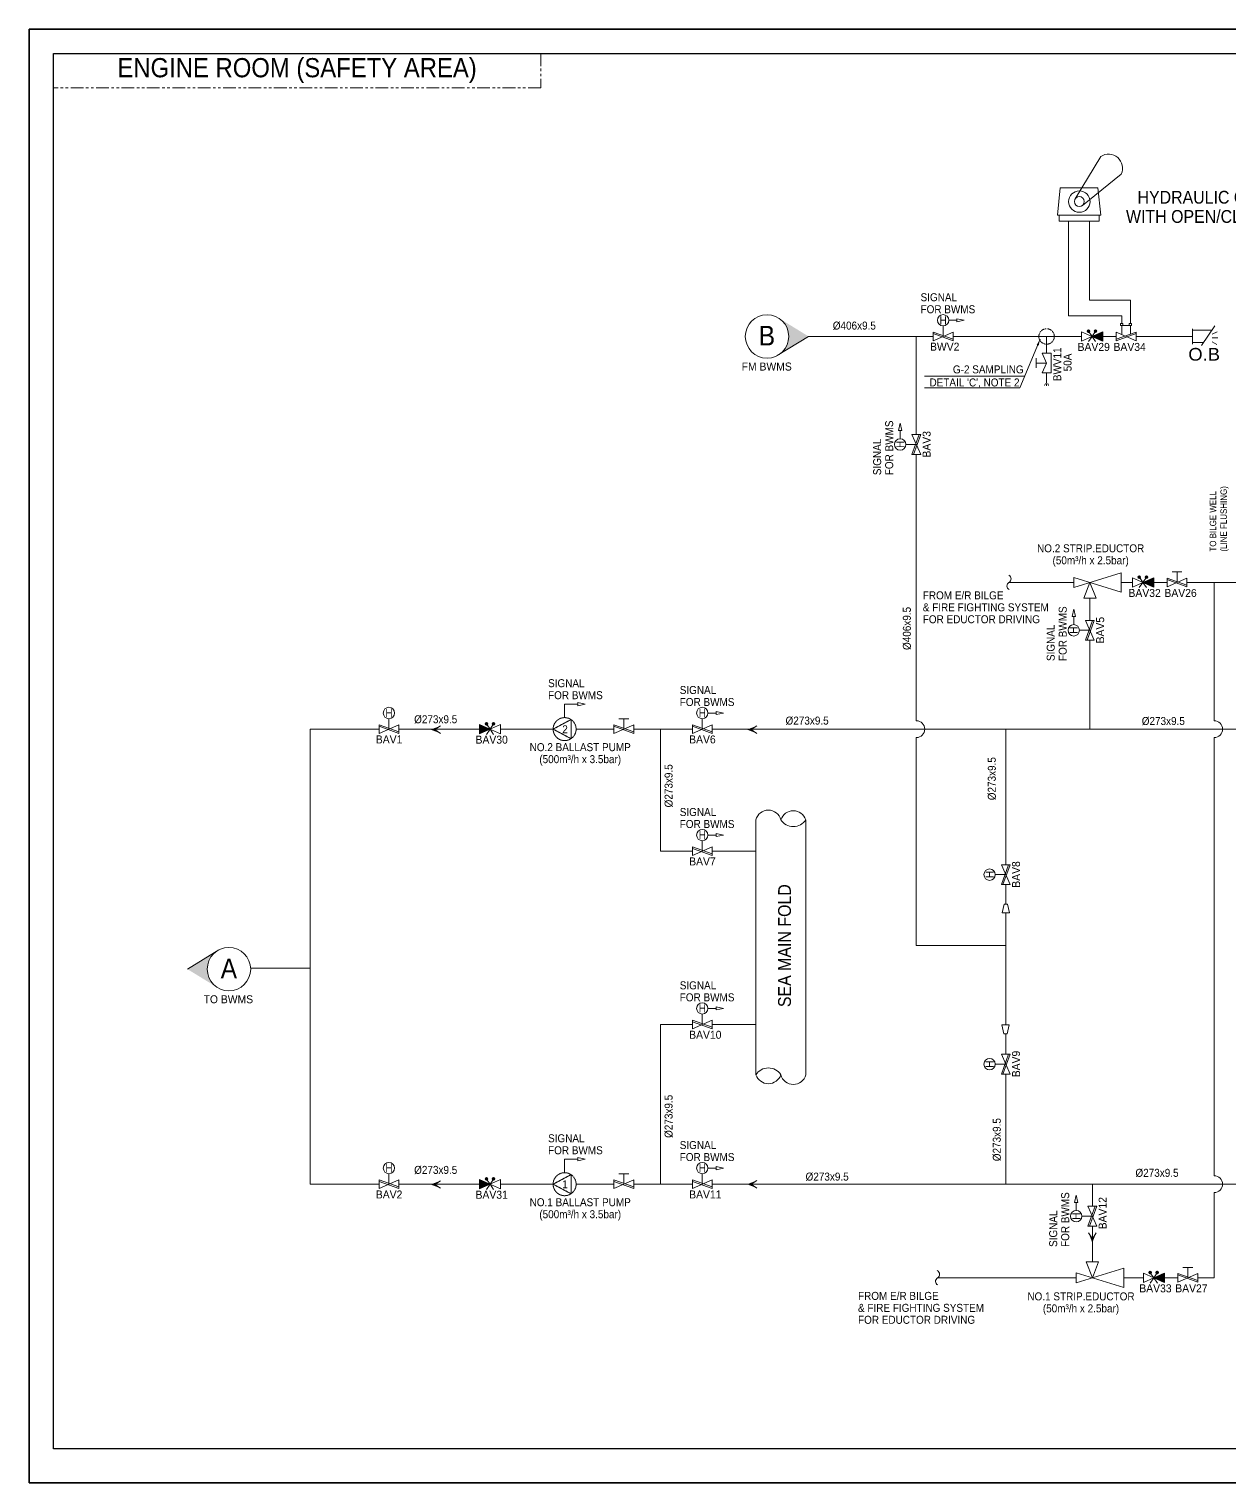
# Model space of a CAD drawing. Extents: x -553847 to 4496999, y 514150 to 878882.
# Drawn here: x 4295572 to 4333089, y 773562 to 818990 of the extents above; entities that cross this region are included whole.
import ezdxf

# ---------------------------------------------------------------- set-up
doc = ezdxf.new("R2010")
doc.units = 0
doc.header["$LTSCALE"] = 25
doc.header["$MEASUREMENT"] = 0
doc.linetypes.add('DASHED', pattern=[0.75, 0.5, -0.25])
doc.linetypes.add('PHANTOM2', pattern=[31.75, 15.875, -3.175, 3.175, -3.175, 3.175, -3.175])
doc.layers.get('0').update_dxf_attribs({"linetype": 'CONTINUOUS', "lineweight": 9})
doc.layers.add('0.1 Defpoints', color=7, linetype='CONTINUOUS', plot=False)
doc.layers.add('0.2 Dwg sheet', color=7, linetype='CONTINUOUS')
doc.layers.add('0.3 Text', color=7, linetype='CONTINUOUS')
for name, color, linetype, lineweight in [('0.5 Dim', 1, 'CONTINUOUS', 9), ('1.1 Y_Pipe', 7, 'CONTINUOUS', 13), ('1.2 Y_Equip', 7, 'DASHED', 15), ('1.7 Signal', 6, 'ZIGZAG', 9), ('1.9 Arrow', 1, 'CONTINUOUS', 9)]:
    doc.layers.add(name, color=color, linetype=linetype, lineweight=lineweight)
doc.styles.get("Standard").update_dxf_attribs({"font": '', "width": 0.95, "height": 250})
doc.styles.get('Standard').set_extended_font_data('Gulim')
doc.linetypes.add('ZIGZAG', pattern='A,0.0001,-0.2,[131,ltypeshp.shx,S=0.2,R=0,X=-0.2,Y=0],-0.4,[131,ltypeshp.shx,S=0.2,R=180,X=0.2,Y=0],-0.2', length=0.8001)
doc.dimstyles.new('TC50', dxfattribs={"dimtxt": 250, "dimasz": 200, "dimexe": 100, "dimexo": 100, "dimgap": 100, "dimtad": 1, "dimtoh": 1, "dimdec": 0, "dimrnd": 0.0005, "dimzin": 9, "dimdsep": 46, "dimtxsty": 'Standard', "dimcen": -3.5, "dimclrd": 1, "dimclre": 1, "dimazin": 2, "dimtfac": 0.6, "dimtdec": 0, "dimtmove": 0, "dimatfit": 3, "dimfxl": 4, "dimtolj": 1, "dimlwd": 15, "dimlwe": 15, "dimarcsym": 0})

# ---------------------------------------------------------------- blocks, each defined once
blk = doc.blocks.new('양식 51-Q-02-08')
at = {"layer": '0.1 Defpoints'}
blk.add_lwpolyline([(-2677005, 1033560), (-2613196, 1033560), (-2613196, 988132), (-2677005, 988132)], close=True, dxfattribs=at)
at = {"layer": '0.2 Dwg sheet'}
blk.add_lwpolyline([(-2613953, 989196), (-2676245, 989196), (-2676245, 1032800), (-2613953, 1032800)], close=True, dxfattribs=at)

msp = doc.modelspace()

# ---------------------------------------------------------------- hatches: boundary and pattern name
at = {"layer": '1.1 Y_Pipe', "linetype": 'Continuous', "ltscale": 30}
h = msp.add_hatch(dxfattribs=at)
h.set_pattern_fill('ANSI31', color=256, scale=1.072502)
h.set_pattern_definition([(45, (4248202.53085, 457499.27316), (-0.094796635586, 0.094796635586), [])])
h.paths.add_polyline_path([(4319014, 808829.2, 0.5309324), (4319001.1, 809953.7), (4319925, 809387.1)])
at = {"layer": '1.1 Y_Pipe'}
for points in [[(4329107.2, 809531.9), (4328781.2, 809387.1), (4329107.2, 809242.4)], [(4330697.9, 801844.5), (4330371.9, 801699.7), (4330697.9, 801555)], [(4309646.6, 797260.6), (4309972.6, 797115.8), (4309646.6, 796971.1)], [(4309646.6, 783040.9), (4309972.6, 782896.2), (4309646.6, 782751.4)], [(4331036.1, 780116), (4330710.1, 779971.2), (4331036.1, 779826.5)]]:
    msp.add_hatch(color=256, dxfattribs=at).paths.add_polyline_path(points)
at = {"layer": '1.1 Y_Pipe', "linetype": 'Continuous', "ltscale": 30}
h = msp.add_hatch(dxfattribs=at)
h.set_pattern_fill('ANSI31', color=256, scale=1.072502, angle=-180)
h.set_pattern_definition([(225, (4372241.4973, 1141504.26776), (0.094796635586, -0.094796635586), [])])
h.paths.add_polyline_path([(4301430, 790174.3, 0.5309324), (4301442.9, 789049.8), (4300519, 789616.4)])
h = msp.add_hatch(color=256, dxfattribs=at)
h.paths.add_polyline_path([(4328791, 781062.1), (4328791, 781189.7), (4328673.5, 781373.1)])
h.paths.add_polyline_path([(4328791, 781062.1), (4328908.4, 781373.1), (4328791, 781189.7)])
at = {"layer": '1.9 Arrow'}
h = msp.add_hatch(color=256, dxfattribs=at)
h.paths.add_polyline_path([(4308117.6, 797101.1), (4308245.2, 797101.1), (4308428.6, 797218.6)])
h.paths.add_polyline_path([(4308117.6, 797101.1), (4308428.6, 796983.7), (4308245.2, 797101.1)])
h = msp.add_hatch(color=256, dxfattribs=at)
h.paths.add_polyline_path([(4318001.6, 797101.1), (4318129.2, 797101.1), (4318312.5, 797218.6)])
h.paths.add_polyline_path([(4318001.6, 797101.1), (4318312.5, 796983.7), (4318129.2, 797101.1)])
h = msp.add_hatch(color=256, dxfattribs=at)
h.paths.add_polyline_path([(4308117.6, 782887.2), (4308245.2, 782887.2), (4308428.6, 783004.7)])
h.paths.add_polyline_path([(4308117.6, 782887.2), (4308428.6, 782769.8), (4308245.2, 782887.2)])
h = msp.add_hatch(color=256, dxfattribs=at)
h.paths.add_polyline_path([(4318001.6, 782894.4), (4318129.2, 782894.4), (4318312.5, 783011.8)])
h.paths.add_polyline_path([(4318001.6, 782894.4), (4318312.5, 782776.9), (4318129.2, 782894.4)])

# ---------------------------------------------------------------- linework, layer by layer
at = {"layer": '0.1 Defpoints', "color": 4, "linetype": 'ByBlock'}
msp.add_lwpolyline([(4295572.2, 773562.1), (4359381.2, 773562.1), (4359381.2, 818990), (4295572.2, 818990)], close=True, dxfattribs=at)
at = {"layer": '0.3 Text', "linetype": 'Continuous', "ltscale": 30}
for p, q in [((4329107.2, 809531.9), (4329107.2, 809242.4)), ((4330697.9, 801844.5), (4330697.9, 801555)), ((4309646.6, 797260.6), (4309646.6, 796971.1)), ((4309646.6, 783040.9), (4309646.6, 782751.4)), ((4331036.1, 780116), (4331036.1, 779826.5))]:
    msp.add_line(p, q, dxfattribs=at)
at = {"layer": '0.5 Dim', "color": 1}
msp.add_line((4326681.4, 808145.9), (4323552.4, 808145.9), dxfattribs=at)
at = {"layer": '0.5 Dim', "color": 1, "linetype": 'PHANTOM2', "lineweight": 9, "ltscale": 0.3}
msp.add_circle((4327362.3, 809385.3), 241.6, dxfattribs=at)
at = {"layer": '1.1 Y_Pipe', "linetype": 'Continuous', "ltscale": 30}
for p, q in [((4329054.2, 815007.9), (4328252.5, 813680.8)), ((4329694.4, 814456.7), (4328482.4, 813479.9)), ((4327702.7, 813173.2), (4327790.4, 814032.4)), ((4327790.4, 814032.4), (4328963.8, 814032.4)), ((4329051.6, 813173.2), (4328963.8, 814032.4)), ((4329051.6, 813173.2), (4327702.7, 813173.2)), ((4327754.8, 813173.2), (4327754.8, 812988.5)), ((4329000.1, 813173.2), (4329000.1, 812988.5)), ((4327754.8, 812988.5), (4328999.7, 812988.5)), ((4328049.4, 810034.6), (4328049.4, 812988.5)), ((4328707.2, 810514.7), (4328707.2, 812990.3)), ((4329978.6, 810514.7), (4328707.2, 810514.7)), ((4329978.6, 809794.7), (4329978.6, 810514.7)), ((4329708.7, 810034.6), (4328049.4, 810034.6)), ((4329708.7, 809794.7), (4329708.7, 810034.6)), ((4329708.7, 809448), (4329708.7, 809732.1)), ((4329943, 809732.1), (4329744.3, 809732.1)), ((4329978.6, 809461.2), (4329978.6, 809732.1)), ((4319925, 809387.1), (4318948.5, 808789.1)), ((4328209.1, 801544.4), (4329693.5, 802001.3)), ((4329693.5, 801398.2), (4328209.1, 801855.1)), ((4328209.1, 801544.4), (4328209.1, 801855.1)), ((4329693.5, 801398.2), (4329693.5, 802001.3)), ((4328713.8, 801699.7), (4328520.8, 801204.1)), ((4328906.8, 801204.1), (4328713.8, 801699.7)), ((4328906.8, 801204.1), (4328520.8, 801204.1)), ((4328713.8, 801204.1), (4328713.8, 800512.9)), ((4309646.6, 797115.8), (4307124.5, 797115.8)), ((4310298.7, 797115.8), (4311944.9, 797115.8)), ((4312663.3, 797115.8), (4313620.4, 797115.8)), ((4313620.4, 797115.8), (4313843.3, 797115.8)), ((4300519, 789616.4), (4301495.6, 790214.4)), ((4309646.6, 782896.2), (4307124.5, 782896.2)), ((4310298.7, 782896.2), (4311944.9, 782896.2)), ((4312663.3, 782896.2), (4313620.4, 782896.2)), ((4313620.4, 782896.2), (4313843.3, 782896.2)), ((4328791, 782896.2), (4328791, 782205)), ((4328673.5, 781373.1), (4328791, 781189.7)), ((4328791, 781585.7), (4328791, 780466.9)), ((4328908.4, 781373.1), (4328791, 781189.7)), ((4328984, 780466.9), (4328598, 780466.9)), ((4328791, 779971.2), (4328598, 780466.9)), ((4328984, 780466.9), (4328791, 779971.2)), ((4329770.7, 780272.8), (4328286.3, 779815.9)), ((4328286.3, 780126.6), (4329770.7, 779669.7)), ((4328286.3, 780126.6), (4328286.3, 779815.9)), ((4329770.7, 780272.8), (4329770.7, 779669.7))]:
    msp.add_line(p, q, dxfattribs=at)
at = {"layer": '1.1 Y_Pipe'}
for p, q in [((4324128.5, 809387.1), (4324128.5, 809713.3)), ((4328455.2, 809242.4), (4328455.2, 809531.9)), ((4328455.2, 809531.9), (4329107.2, 809242.4)), ((4329107.2, 809531.9), (4328455.2, 809242.4)), ((4328670, 809592.4), (4328626.8, 809547.5)), ((4328685.7, 809588.7), (4328631.1, 809532)), ((4328697.3, 809580.8), (4328639.4, 809520.6)), ((4328705.7, 809569.4), (4328651.1, 809512.7)), ((4328710, 809553.9), (4328666.8, 809509)), ((4328889.3, 809596), (4328846, 809551.1)), ((4328905, 809592.3), (4328850.4, 809535.6)), ((4328916.6, 809584.4), (4328858.7, 809524.2)), ((4328925, 809573), (4328870.3, 809516.3)), ((4328929.3, 809557.5), (4328886, 809512.6)), ((4331918.8, 809626.2), (4331918.8, 809148)), ((4332520.9, 809578.5), (4331918.8, 809578.5)), ((4332614.7, 809719.2), (4332205.1, 809104.7)), ((4332530.6, 809459.1), (4332693.9, 809530.5)), ((4323818.8, 809249.6), (4323818.8, 809524.6)), ((4324438.2, 809524.6), (4323818.8, 809249.6)), ((4323818.8, 809524.6), (4324438.2, 809302.7)), ((4323818.8, 809475.1), (4324438.2, 809249.6)), ((4324438.2, 809249.6), (4324438.2, 809524.6)), ((4327362.3, 808865), (4327362.3, 809385.3)), ((4328781.2, 809387.1), (4328668.4, 809223.5)), ((4328781.2, 809387.1), (4328692.1, 809516.3)), ((4328781.2, 809387.1), (4328870.3, 809516.3)), ((4328781.2, 809387.1), (4328894, 809223.5)), ((4329536.1, 809249.6), (4329536.1, 809524.6)), ((4329536.1, 809524.6), (4330155.5, 809249.6)), ((4330155.5, 809524.6), (4329536.1, 809302.7)), ((4330155.5, 809475.1), (4329536.1, 809249.6)), ((4330155.5, 809249.6), (4330155.5, 809524.6)), ((4331918.8, 809194.1), (4332264.6, 809194.1)), ((4332530.6, 809339.5), (4332709.9, 809339.5)), ((4332530.6, 809220), (4332683.7, 809132.7)), ((4327036.1, 808710.1), (4327036.1, 808400.4)), ((4327224.8, 808865), (4327362.3, 808555.3)), ((4327224.8, 808865), (4327499.8, 808865)), ((4327499.8, 808865), (4327499.8, 808245.6)), ((4327362.3, 808555.3), (4327036.1, 808555.3)), ((4327224.8, 808245.6), (4327362.3, 808555.3)), ((4327499.8, 808245.6), (4327224.8, 808245.6)), ((4327362.3, 807934.8), (4327362.3, 808245.6)), ((4327324.6, 807915.4), (4327299.8, 807847.9)), ((4327362.3, 807915.8), (4327362.3, 807847.2)), ((4327400, 807915.4), (4327424.8, 807847.9)), ((4323291.7, 806011), (4322965.5, 806011)), ((4323429.2, 806320.7), (4323154.2, 806320.7)), ((4323154.2, 806320.7), (4323429.2, 805701.3)), ((4323154.2, 805701.3), (4323376.1, 806320.7)), ((4323203.7, 805701.3), (4323429.2, 806320.7)), ((4323429.2, 805701.3), (4323154.2, 805701.3)), ((4330045.8, 801555), (4330045.8, 801844.5)), ((4330045.8, 801844.5), (4330697.9, 801555)), ((4330697.9, 801844.5), (4330045.8, 801555)), ((4330260.7, 801905), (4330217.4, 801860.1)), ((4330276.3, 801901.3), (4330221.7, 801844.6)), ((4330288, 801893.4), (4330230.1, 801833.2)), ((4330296.3, 801882), (4330241.7, 801825.3)), ((4330300.7, 801866.5), (4330257.4, 801821.6)), ((4330371.9, 801699.7), (4330282.7, 801829)), ((4330371.9, 801699.7), (4330461, 801828.9)), ((4330479.9, 801908.6), (4330436.7, 801863.7)), ((4330495.6, 801904.9), (4330441, 801848.2)), ((4330507.3, 801897), (4330449.3, 801836.9)), ((4330515.6, 801885.7), (4330461, 801828.9)), ((4330519.9, 801870.1), (4330476.7, 801825.2)), ((4331126.7, 801562.2), (4331126.7, 801837.2)), ((4331746.1, 801837.2), (4331126.7, 801562.2)), ((4331126.7, 801837.2), (4331746.1, 801615.3)), ((4331281.6, 802025.9), (4331591.3, 802025.9)), ((4331436.4, 801699.7), (4331436.4, 802025.9)), ((4331746.1, 801562.2), (4331746.1, 801837.2)), ((4330371.9, 801699.7), (4330259, 801536.2)), ((4330371.9, 801699.7), (4330484.7, 801536.1)), ((4331126.7, 801787.7), (4331746.1, 801562.2)), ((4328851.3, 800512.9), (4328576.3, 800512.9)), ((4328576.3, 800512.9), (4328851.3, 799893.5)), ((4328576.3, 799893.5), (4328798.2, 800512.9)), ((4328625.8, 799893.5), (4328851.3, 800512.9)), ((4328713.8, 800203.2), (4328387.6, 800203.2)), ((4328851.3, 799893.5), (4328576.3, 799893.5)), ((4306814.8, 797115.8), (4306814.8, 797442)), ((4310298.7, 797260.6), (4309646.6, 796971.1)), ((4309646.6, 797260.6), (4310298.7, 796971.1)), ((4309861.4, 797321.1), (4309818.2, 797276.2)), ((4309877.1, 797317.4), (4309822.5, 797260.7)), ((4309888.8, 797309.5), (4309830.9, 797249.3)), ((4309897.1, 797298.1), (4309842.5, 797241.4)), ((4309901.4, 797282.6), (4309858.2, 797237.7)), ((4310080.7, 797324.7), (4310037.5, 797279.8)), ((4310096.4, 797321), (4310041.8, 797264.3)), ((4310108, 797313.1), (4310050.1, 797252.9)), ((4310116.4, 797301.7), (4310061.8, 797245)), ((4310120.7, 797286.2), (4310077.5, 797241.3)), ((4310298.7, 796971.1), (4310298.7, 797260.6)), ((4313998.2, 797442), (4314307.9, 797442)), ((4314153, 797115.8), (4314153, 797442)), ((4316604.4, 797115.8), (4316604.4, 797442)), ((4306505.1, 796978.3), (4306505.1, 797253.3)), ((4307124.5, 797253.3), (4306505.1, 796978.3)), ((4306505.1, 797253.3), (4307124.5, 797031.4)), ((4306505.1, 797203.8), (4307124.5, 796978.3)), ((4307124.5, 796978.3), (4307124.5, 797253.3)), ((4309972.6, 797115.8), (4309859.8, 796952.2)), ((4309972.6, 797115.8), (4309883.5, 797245)), ((4309972.6, 797115.8), (4310061.8, 797245)), ((4309972.6, 797115.8), (4310085.5, 796952.2)), ((4313843.3, 796978.3), (4313843.3, 797253.3)), ((4314462.7, 797253.3), (4313843.3, 796978.3)), ((4313843.3, 797253.3), (4314462.7, 797031.4)), ((4313843.3, 797203.8), (4314462.7, 796978.3)), ((4314462.7, 796978.3), (4314462.7, 797253.3)), ((4316294.7, 796978.3), (4316294.7, 797253.3)), ((4316914.1, 797253.3), (4316294.7, 796978.3)), ((4316294.7, 797253.3), (4316914.1, 797031.4)), ((4316294.7, 797203.8), (4316914.1, 796978.3)), ((4316914.1, 796978.3), (4316914.1, 797253.3)), ((4316604.4, 793302.9), (4316604.4, 793629.1)), ((4316294.7, 793165.4), (4316294.7, 793440.4)), ((4316914.1, 793440.4), (4316294.7, 793165.4)), ((4316294.7, 793440.4), (4316914.1, 793218.5)), ((4316294.7, 793390.9), (4316914.1, 793165.4)), ((4316914.1, 793165.4), (4316914.1, 793440.4)), ((4326223.8, 792878.1), (4325948.8, 792878.1)), ((4325948.8, 792878.1), (4326223.8, 792258.7)), ((4325948.8, 792258.7), (4326170.7, 792878.1)), ((4325998.3, 792258.7), (4326223.8, 792878.1)), ((4326086.3, 792568.4), (4325760.1, 792568.4)), ((4326223.8, 792258.7), (4325948.8, 792258.7)), ((4326035, 791650.3), (4325971.5, 791376)), ((4326201.1, 791376), (4325971.5, 791376)), ((4326137.6, 791650.3), (4326035, 791650.3)), ((4326201.1, 791376), (4326137.6, 791650.3)), ((4316604.4, 787886.8), (4316604.4, 788213)), ((4316294.7, 787749.3), (4316294.7, 788024.3)), ((4316914.1, 788024.3), (4316294.7, 787749.3)), ((4316294.7, 788024.3), (4316914.1, 787802.4)), ((4316294.7, 787974.8), (4316914.1, 787749.3)), ((4316914.1, 787749.3), (4316914.1, 788024.3)), ((4325965.4, 787872), (4326195, 787872)), ((4325965.4, 787872), (4326028.9, 787597.7)), ((4326131.5, 787597.7), (4326195, 787872)), ((4326028.9, 787597.7), (4326131.5, 787597.7)), ((4326223.8, 786956.5), (4325948.8, 786956.5)), ((4325948.8, 786956.5), (4326223.8, 786337.1)), ((4325948.8, 786337.1), (4326170.7, 786956.5)), ((4325998.3, 786337.1), (4326223.8, 786956.5)), ((4326086.3, 786646.8), (4325760.1, 786646.8)), ((4326223.8, 786337.1), (4325948.8, 786337.1)), ((4306814.8, 782896.2), (4306814.8, 783222.4)), ((4313998.2, 783222.4), (4314307.9, 783222.4)), ((4314153, 782896.2), (4314153, 783222.4)), ((4316604.4, 782896.2), (4316604.4, 783222.4)), ((4306505.1, 782758.7), (4306505.1, 783033.7)), ((4307124.5, 783033.7), (4306505.1, 782758.7)), ((4306505.1, 783033.7), (4307124.5, 782811.8)), ((4306505.1, 782984.2), (4307124.5, 782758.7)), ((4307124.5, 782758.7), (4307124.5, 783033.7)), ((4310298.7, 783040.9), (4309646.6, 782751.4)), ((4309646.6, 783040.9), (4310298.7, 782751.4)), ((4309861.4, 783101.5), (4309818.2, 783056.6)), ((4309877.1, 783097.7), (4309822.5, 783041)), ((4309888.8, 783089.8), (4309830.9, 783029.7)), ((4309897.1, 783078.5), (4309842.5, 783021.8)), ((4309901.4, 783063), (4309858.2, 783018)), ((4309972.6, 782896.2), (4309859.8, 782732.6)), ((4309972.6, 782896.2), (4309883.5, 783025.4)), ((4309972.6, 782896.2), (4310061.8, 783025.4)), ((4309972.6, 782896.2), (4310085.5, 782732.6)), ((4310080.7, 783105.1), (4310037.5, 783060.2)), ((4310096.4, 783101.4), (4310041.8, 783044.6)), ((4310108, 783093.4), (4310050.1, 783033.3)), ((4310116.4, 783082.1), (4310061.8, 783025.4)), ((4310120.7, 783066.6), (4310077.5, 783021.7)), ((4310298.7, 782751.4), (4310298.7, 783040.9)), ((4313843.3, 782758.7), (4313843.3, 783033.7)), ((4314462.7, 783033.7), (4313843.3, 782758.7)), ((4313843.3, 783033.7), (4314462.7, 782811.8)), ((4313843.3, 782984.2), (4314462.7, 782758.7)), ((4314462.7, 782758.7), (4314462.7, 783033.7)), ((4316294.7, 782758.7), (4316294.7, 783033.7)), ((4316914.1, 783033.7), (4316294.7, 782758.7)), ((4316294.7, 783033.7), (4316914.1, 782811.8)), ((4316294.7, 782984.2), (4316914.1, 782758.7)), ((4316914.1, 782758.7), (4316914.1, 783033.7)), ((4328791, 781895.3), (4328464.8, 781895.3)), ((4328928.5, 782205), (4328653.5, 782205)), ((4328653.5, 782205), (4328928.5, 781585.7)), ((4328653.5, 781585.7), (4328875.4, 782205)), ((4328703, 781585.7), (4328928.5, 782205)), ((4328928.5, 781585.7), (4328653.5, 781585.7)), ((4330384.1, 779826.5), (4330384.1, 780116)), ((4330384.1, 780116), (4331036.1, 779826.5)), ((4331036.1, 780116), (4330384.1, 779826.5)), ((4330598.9, 780176.5), (4330555.7, 780131.6)), ((4330614.6, 780172.8), (4330560, 780116.1)), ((4330626.2, 780164.9), (4330568.3, 780104.8)), ((4330634.6, 780153.5), (4330580, 780096.8)), ((4330638.9, 780138), (4330595.6, 780093.1)), ((4330710.1, 779971.2), (4330621, 780100.5)), ((4330710.1, 779971.2), (4330799.2, 780100.4)), ((4330818.2, 780180.1), (4330774.9, 780135.2)), ((4330833.9, 780176.4), (4330779.2, 780119.7)), ((4330845.5, 780168.5), (4330787.6, 780108.4)), ((4330853.9, 780157.2), (4330799.2, 780100.4)), ((4330858.2, 780141.6), (4330814.9, 780096.7)), ((4331465, 779833.7), (4331465, 780108.7)), ((4332084.4, 780108.7), (4331465, 779833.7)), ((4331465, 780108.7), (4332084.4, 779886.8)), ((4331465, 780059.2), (4332084.4, 779833.7)), ((4331929.5, 780297.4), (4331619.8, 780297.4)), ((4331774.7, 779971.2), (4331774.7, 780297.4)), ((4332084.4, 779833.7), (4332084.4, 780108.7)), ((4330710.1, 779971.2), (4330597.3, 779807.7)), ((4330710.1, 779971.2), (4330822.9, 779807.6))]:
    msp.add_line(p, q, dxfattribs=at)
at = {"layer": '1.1 Y_Pipe', "linetype": 'Continuous', "ltscale": 100}
for p, q in [((4319925, 809387.1), (4323818.8, 809387.1)), ((4323291.7, 806320.7), (4323291.7, 809387.1)), ((4324438.2, 809387.1), (4328455.2, 809387.1)), ((4329536.1, 809387.1), (4329107.2, 809387.1)), ((4330155.5, 809387.1), (4331918.8, 809387.1)), ((4323291.7, 805701.3), (4323291.7, 798891.6)), ((4328209.1, 801699.7), (4326186.6, 801699.7)), ((4329693.5, 801699.7), (4330045.8, 801699.7)), ((4331126.7, 801699.7), (4330697.9, 801699.7)), ((4331746.1, 801699.7), (4334383.2, 801699.7)), ((4332593.8, 797379.9), (4332593.8, 801699.7)), ((4328713.8, 799893.5), (4328713.8, 797115.8)), ((4323291.7, 798891.6), (4323291.7, 797379.9)), ((4306505.1, 797115.8), (4304356.4, 797115.8)), ((4304356.4, 797115.8), (4304356.4, 782896.2)), ((4314462.7, 797115.8), (4315294.7, 797115.8)), ((4315294.7, 793302.9), (4315294.7, 797115.8)), ((4316294.7, 797115.8), (4315294.7, 797115.8)), ((4339345.7, 797115.8), (4316914.1, 797115.8)), ((4323291.7, 796851.7), (4323291.7, 790351.8)), ((4326086.3, 792878.1), (4326086.3, 797115.8)), ((4332593.8, 783160.3), (4332593.8, 796851.7)), ((4318280.1, 794284.7), (4318280.1, 786315)), ((4319838.6, 794284.7), (4319838.6, 786315)), ((4316294.7, 793302.9), (4315294.7, 793302.9)), ((4318280.1, 793302.9), (4316914.1, 793302.9)), ((4326086.3, 791650.3), (4326086.3, 792258.7)), ((4326086.3, 787872), (4326086.3, 791376)), ((4323291.7, 790351.8), (4326086.3, 790351.8)), ((4304356.4, 789645.7), (4302494.8, 789645.7)), ((4315294.7, 787886.8), (4315294.7, 782896.2)), ((4316294.7, 787886.8), (4315294.7, 787886.8)), ((4318280.1, 787886.8), (4316914.1, 787886.8)), ((4326086.3, 786956.5), (4326086.3, 787597.7)), ((4326086.3, 786337.1), (4326086.3, 782896.2)), ((4306505.1, 782896.2), (4304356.4, 782896.2)), ((4314462.7, 782896.2), (4315294.7, 782896.2)), ((4316294.7, 782896.2), (4315294.7, 782896.2)), ((4340208.6, 782896.2), (4316914.1, 782896.2)), ((4332593.8, 779971.2), (4332593.8, 782632.1)), ((4328286.3, 779971.2), (4323954.4, 779971.2)), ((4329770.7, 779971.2), (4330384.1, 779971.2)), ((4331036.1, 779971.2), (4331465, 779971.2)), ((4332084.4, 779971.2), (4332593.8, 779971.2))]:
    msp.add_line(p, q, dxfattribs=at)
at = {"layer": '1.1 Y_Pipe', "color": 1, "linetype": 'PHANTOM2'}
msp.add_lwpolyline([(4296331.9, 818230.3), (4311558.1, 818230.3), (4311558.1, 817156.2), (4296331.9, 817156.2)], close=True, dxfattribs=at)
at = {"layer": '1.1 Y_Pipe', "linetype": 'Continuous', "ltscale": 30}
for points in [[(4329744.3, 809794.7), (4329744.3, 809732.1), (4329673.1, 809732.1), (4329673.1, 809794.7)], [(4330014.2, 809794.7), (4330014.2, 809732.1), (4329943, 809732.1), (4329943, 809794.7)]]:
    msp.add_lwpolyline(points, close=True, dxfattribs=at)
for centre, radius in [((4328385.1, 813600.6), 334.5), ((4328385.1, 813600.6), 155), ((4318627.3, 809387.1), 678.8), ((4324128.5, 809890.9), 177.6), ((4322787.9, 806011), 177.6), ((4328209.9, 800203.2), 177.6), ((4306814.8, 797619.6), 177.6), ((4316604.4, 797619.6), 177.6), ((4316604.4, 793806.8), 177.6), ((4325582.4, 792568.4), 177.6), ((4301816.7, 789616.4), 678.8), ((4316604.4, 788390.6), 177.6), ((4325582.5, 786646.8), 177.6), ((4306814.8, 783400), 177.6), ((4316604.4, 783400), 177.6), ((4328287.2, 781895.3), 177.6)]:
    msp.add_circle(centre, radius, dxfattribs=at)
at = {"layer": '1.1 Y_Pipe'}
for centre in [(4328668.4, 809550.7), (4328887.7, 809554.3), (4330259, 801863.3), (4330478.3, 801866.9), (4309859.8, 797279.4), (4310079.1, 797283), (4309859.8, 783059.8), (4310079.1, 783063.4), (4330597.3, 780134.8), (4330816.5, 780138.4)]:
    msp.add_circle(centre, 41.7, dxfattribs=at)
at = {"layer": '1.1 Y_Pipe', "linetype": 'Continuous', "ltscale": 30}
for centre, radius, start, end in [((4329295.6, 814640.9), 439.3, 335.20444, 123.34125), ((4326122.4, 801809.8), 127.4, 300.24455, 62.94375), ((4326250.7, 801589.6), 127.4, 120.24455, 242.94375), ((4323291.7, 797115.8), 264.1, 270, 90), ((4332593.8, 797115.8), 264.1, 270, 90), ((4332593.8, 782896.2), 264.1, 270, 90), ((4323890.2, 780081.3), 127.4, 300.24455, 62.94375), ((4324018.6, 779861.1), 127.4, 120.24455, 242.94375)]:
    msp.add_arc(centre, radius, start, end, dxfattribs=at)
at = {"layer": '1.1 Y_Pipe', "linetype": 'Continuous', "ltscale": 100}
for centre, radius, start, end in [((4318669.7, 794181.3), 403.1, 14.85889, 165.14111), ((4319449, 794150.8), 412, 18.96499, 161.03501), ((4319449, 794533.7), 462.4, 212.57829, 327.42171), ((4318669.7, 786066), 462.4, 32.57829, 147.42171), ((4318669.7, 786448.9), 412, 198.96499, 341.03501), ((4319449, 786418.4), 403.1, 194.85889, 345.14111)]:
    msp.add_arc(centre, radius, start, end, dxfattribs=at)
at = {"layer": '1.2 Y_Equip'}
for p, q in [((4312503.3, 797414.8), (4311944.9, 797115.8)), ((4312503.3, 796816.9), (4312503.3, 797414.8)), ((4311944.9, 797115.8), (4312503.3, 796816.9)), ((4312503.3, 783195.2), (4311944.9, 782896.2)), ((4312503.3, 782597.2), (4312503.3, 783195.2)), ((4311944.9, 782896.2), (4312503.3, 782597.2))]:
    msp.add_line(p, q, dxfattribs=at)
for centre in [(4312304.1, 797115.8), (4312304.1, 782896.2)]:
    msp.add_circle(centre, 359.2, dxfattribs=at)
at = {"layer": '1.7 Signal', "linetype": 'ZIGZAG', "ltscale": 10}
for p, q in [((4324306.1, 809890.9), (4324562.4, 809890.9)), ((4322787.9, 806188.6), (4322787.9, 806444.9)), ((4328209.9, 800380.9), (4328209.9, 800637.1)), ((4312304.1, 797474.7), (4312304.1, 797898.4)), ((4312304.1, 797898.4), (4312721, 797898.4)), ((4316782.1, 797619.6), (4317038.3, 797619.6)), ((4316782.1, 793806.8), (4317038.3, 793806.8)), ((4316782.1, 788390.6), (4317038.3, 788390.6)), ((4312304.1, 783255), (4312304.1, 783678.8)), ((4312304.1, 783678.8), (4312721, 783678.8)), ((4316782.1, 783400), (4317038.3, 783400)), ((4328287.2, 782073), (4328287.2, 782329.2))]:
    msp.add_line(p, q, dxfattribs=at)
at = {"layer": '1.9 Arrow'}
for p, q in [((4324562.4, 809941), (4324562.4, 809840.9)), ((4324789.4, 809890.9), (4324562.4, 809941)), ((4324562.4, 809840.9), (4324789.4, 809890.9)), ((4322787.9, 806671.9), (4322737.8, 806444.9)), ((4322737.8, 806444.9), (4322837.9, 806444.9)), ((4322837.9, 806444.9), (4322787.9, 806671.9)), ((4328209.9, 800864.1), (4328159.9, 800637.1)), ((4328159.9, 800637.1), (4328260, 800637.1)), ((4328260, 800637.1), (4328209.9, 800864.1)), ((4312721, 797948.5), (4312721, 797848.3)), ((4312948, 797898.4), (4312721, 797948.5)), ((4312721, 797848.3), (4312948, 797898.4)), ((4317038.3, 797669.7), (4317038.3, 797569.6)), ((4317265.4, 797619.6), (4317038.3, 797669.7)), ((4317038.3, 797569.6), (4317265.4, 797619.6)), ((4308428.6, 797218.6), (4308245.2, 797101.1)), ((4308428.6, 796983.7), (4308245.2, 797101.1)), ((4318312.5, 797218.6), (4318129.2, 797101.1)), ((4318312.5, 796983.7), (4318129.2, 797101.1)), ((4317038.3, 793856.8), (4317038.3, 793756.7)), ((4317265.4, 793806.8), (4317038.3, 793856.8)), ((4317038.3, 793756.7), (4317265.4, 793806.8)), ((4317038.3, 788440.7), (4317038.3, 788340.6)), ((4317265.4, 788390.6), (4317038.3, 788440.7)), ((4317038.3, 788340.6), (4317265.4, 788390.6)), ((4312721, 783728.9), (4312721, 783628.7)), ((4312948, 783678.8), (4312721, 783728.9)), ((4312721, 783628.7), (4312948, 783678.8)), ((4317038.3, 783450.1), (4317038.3, 783349.9)), ((4317265.4, 783400), (4317038.3, 783450.1)), ((4317038.3, 783349.9), (4317265.4, 783400)), ((4308428.6, 783004.7), (4308245.2, 782887.2)), ((4308428.6, 782769.8), (4308245.2, 782887.2)), ((4318312.5, 783011.8), (4318129.2, 782894.4)), ((4318312.5, 782776.9), (4318129.2, 782894.4)), ((4328287.2, 782556.3), (4328237.1, 782329.2)), ((4328237.1, 782329.2), (4328337.2, 782329.2)), ((4328337.2, 782329.2), (4328287.2, 782556.3))]:
    msp.add_line(p, q, dxfattribs=at)

# ---------------------------------------------------------------- block references
at = {"color": 217, "linetype": 'Continuous', "true_color": 0x93278f}
msp.add_blockref('양식 51-Q-02-08', (6972577.2, -214570), dxfattribs=at)

# ---------------------------------------------------------------- texts
at = {"layer": '0.3 Text'}
for s, height, width, p in [('Ø406x9.5', 250, 0.95, (4320681.5, 809600.2)), ('BWV2', 250, 0.99, (4323719.8, 808940.8)), ('BAV29', 250, 0.99, (4328329.7, 808933)), ('BAV34', 250, 0.99, (4329452.9, 808933)), ('O.B', 396, 1.109649, (4331789.4, 808630)), ('FM BWMS', 250, 0.99, (4317835.4, 808320.6)), ('BAV32', 250, 0.99, (4329920.4, 801245.6)), ('BAV26', 250, 0.99, (4331043.5, 801245.6)), ('Ø273x9.5', 250, 0.95, (4307602.5, 797298.5)), ('Ø273x9.5', 250, 0.95, (4319206.1, 797257.7)), ('Ø273x9.5', 250, 0.95, (4330334.4, 797245.1)), ('BAV1', 250, 0.99, (4306406.1, 796669.5)), ('BAV30', 250, 0.99, (4309521.2, 796661.7)), ('BAV6', 250, 0.99, (4316195.8, 796669.5)), ('BAV7', 250, 0.99, (4316195.8, 792856.7)), ('TO BWMS', 250, 0.99, (4301024.8, 788549.9)), ('BAV10', 250, 0.99, (4316195.8, 787440.5)), ('Ø273x9.5', 250, 0.95, (4307602.5, 783218.2)), ('Ø273x9.5', 250, 0.95, (4319831.9, 783008.4)), ('Ø273x9.5', 250, 0.95, (4330137.8, 783126.4)), ('BAV2', 250, 0.99, (4306406.1, 782449.9)), ('BAV31', 250, 0.99, (4309521.2, 782442)), ('BAV11', 250, 0.99, (4316195.8, 782449.9)), ('BAV33', 250, 0.99, (4330258.6, 779517.1)), ('BAV27', 250, 0.99, (4331381.8, 779517.1))]:
    msp.add_text(s, height=height, dxfattribs=dict(at, width=width)).set_placement(p)
for s, width, p in [('BWV11', 0.95, (4327818.8, 807989.2)), ('50A', 0.95, (4328142, 808296.2)), ('BAV3', 0.99, (4323738, 805602.3)), ('Ø406x9.5', 0.95, (4323120.2, 799588.3)), ('BAV5', 0.99, (4329160, 799794.6)), ('Ø273x9.5', 0.95, (4315676.4, 794670)), ('Ø273x9.5', 0.95, (4325774.6, 794893.8)), ('BAV8', 0.99, (4326532.5, 792159.8)), ('BAV9', 0.99, (4326532.5, 786238.1)), ('Ø273x9.5', 0.95, (4315676.4, 784342.4)), ('Ø273x9.5', 0.95, (4325930.5, 783614.5)), ('BAV12', 0.99, (4329237.3, 781486.7))]:
    msp.add_text(s, height=250, rotation=90, dxfattribs=dict(at, width=width)).set_placement(p)
at = {"layer": '0.3 Text', "attachment_point": 5, "line_spacing_factor": 0.9}
for s, insert, char_height, width in [('ENGINE ROOM (SAFETY AREA)', (4303945, 817693.3), 600, 15226.206), ('NO.2 BALLAST PUMP\\P(500m³/h x 3.5bar)', (4312791.1, 796327.1), 250, 3464.914), ('NO.1 BALLAST PUMP\\P(500m³/h x 3.5bar)', (4312791.1, 782107.5), 250, 3464.914)]:
    msp.add_mtext(s, dxfattribs=dict(at, insert=insert, char_height=char_height, width=width))
at = {"layer": '0.3 Text', "insert": (4333668.8, 813432.1, 0), "char_height": 400, "attachment_point": 5, "line_spacing_factor": 0.9}
msp.add_mtext_dynamic_manual_height_columns('\\pxqc;HYDRAULIC OIL HAND PUMP \\PWITH OPEN/CLOSE INDICATION', width=8519.21, gutter_width=1000, heights=[0], dxfattribs=at)
at = {"layer": '0.3 Text', "color": 3, "char_height": 250, "width": 3089.316, "attachment_point": 5, "line_spacing_factor": 0.9}
for insert in [(4324969.3, 810421.1), (4313331.4, 798361.9), (4317445.2, 798149.9), (4317445.2, 794337), (4317445.2, 788920.8), (4313331.4, 784142.2), (4317445.2, 783930.2)]:
    msp.add_mtext('\\pxql;SIGNAL\\PFOR BWMS', dxfattribs=dict(at, insert=insert))
at = {"layer": '0.3 Text', "char_height": 250, "attachment_point": 3}
for s, insert in [('G-2 SAMPLING', (4326644.8, 808481.5)), ("DETAIL 'C', NOTE 2", (4326515.2, 808073.5))]:
    msp.add_mtext(s, dxfattribs=dict(at, insert=insert))
at = {"layer": '0.3 Text', "color": 3, "char_height": 250, "width": 3089.316, "attachment_point": 5, "rotation": 90, "line_spacing_factor": 0.9}
for insert in [(4322257.7, 806595.4), (4327679.7, 800787.6), (4327757, 782479.8)]:
    msp.add_mtext('\\pxql;SIGNAL\\PFOR BWMS', dxfattribs=dict(at, insert=insert))
at = {"layer": '0.3 Text', "insert": (4332459.7, 802664), "char_height": 200, "attachment_point": 1, "rotation": 90}
msp.add_mtext_dynamic_manual_height_columns('TO BILGE WELL\\P(LINE FLUSHING)', width=3714.7, gutter_width=1000, heights=[0], dxfattribs=at)
at = {"layer": '0.3 Text', "insert": (4319176.8, 790349.6), "char_height": 400, "width": 8247.999, "attachment_point": 5, "rotation": 90, "line_spacing_factor": 0.9}
msp.add_mtext('SEA MAIN FOLD', dxfattribs=at)
at = {"layer": '1.1 Y_Pipe', "linetype": 'Continuous', "ltscale": 30, "width": 0.95}
for s, height, p in [('B', 612.9, (4318371.1, 809103.4)), ('FROM E/R BILGE', 250, (4323493.9, 801171)), ('& FIRE FIGHTING SYSTEM', 250, (4323493.9, 800797.4)), ('FOR EDUCTOR DRIVING', 250, (4323493.9, 800423.8)), ('A', 612.9, (4301560.4, 789332.7)), ('FROM E/R BILGE', 250, (4321470.2, 779281.4)), ('& FIRE FIGHTING SYSTEM', 250, (4321470.2, 778907.8)), ('FOR EDUCTOR DRIVING', 250, (4321470.2, 778534.2))]:
    msp.add_text(s, height=height, dxfattribs=at).set_placement(p)
at = {"layer": '1.1 Y_Pipe', "color": 255, "char_height": 250, "width": 3464.914, "attachment_point": 5, "line_spacing_factor": 0.9}
for s, insert in [('{\\C256;H}', (4324130.4, 809891.6)), ('{\\C256;H}', (4306816.6, 797620.3)), ('{\\C256;H}', (4316606.3, 797620.3)), ('{\\C256;2}', (4312317, 797111.3)), ('{\\C256;H}', (4316606.3, 793807.4)), ('{\\C256;H}', (4316606.3, 788391.3)), ('{\\C256;H}', (4306816.6, 783400.6)), ('{\\C256;H}', (4316606.3, 783400.6)), ('{\\C256;1}', (4312317, 782891.7))]:
    msp.add_mtext(s, dxfattribs=dict(at, insert=insert))
at = {"layer": '1.1 Y_Pipe', "color": 255, "char_height": 250, "width": 3464.914, "attachment_point": 5, "rotation": 90, "line_spacing_factor": 0.9}
for insert in [(4322787.2, 806012.9), (4328209.3, 800205.1), (4325581.8, 792570.3), (4325581.8, 786648.7), (4328286.5, 781897.2)]:
    msp.add_mtext('{\\C256;H}', dxfattribs=dict(at, insert=insert))
at = {"layer": '1.1 Y_Pipe', "linetype": 'Continuous', "ltscale": 30, "char_height": 250, "width": 4443.357, "attachment_point": 5, "line_spacing_factor": 0.9}
for s, insert in [('{\\W2.20234; }NO.2 STRIP.EDUCTOR\\P{\\W2.20234; }(50m³/h x 2.5bar)', (4328638.3, 802540.8)), ('{\\W2.20234; }NO.1 STRIP.EDUCTOR\\P{\\W2.20234; }(50m³/h x 2.5bar)', (4328336.4, 779166))]:
    msp.add_mtext(s, dxfattribs=dict(at, insert=insert))

# ---------------------------------------------------------------- leaders
at = {"layer": '0.5 Dim', "color": 71}
msp.add_leader([(4327160.4, 809296.7), (4326529.8, 807781.8), (4323552.4, 807775)], dimstyle='TC50', override={"dimgap": 100, "dimtad": 0, "dimarcsym": 1}, dxfattribs=at)

doc.saveas('drawing.dxf')
